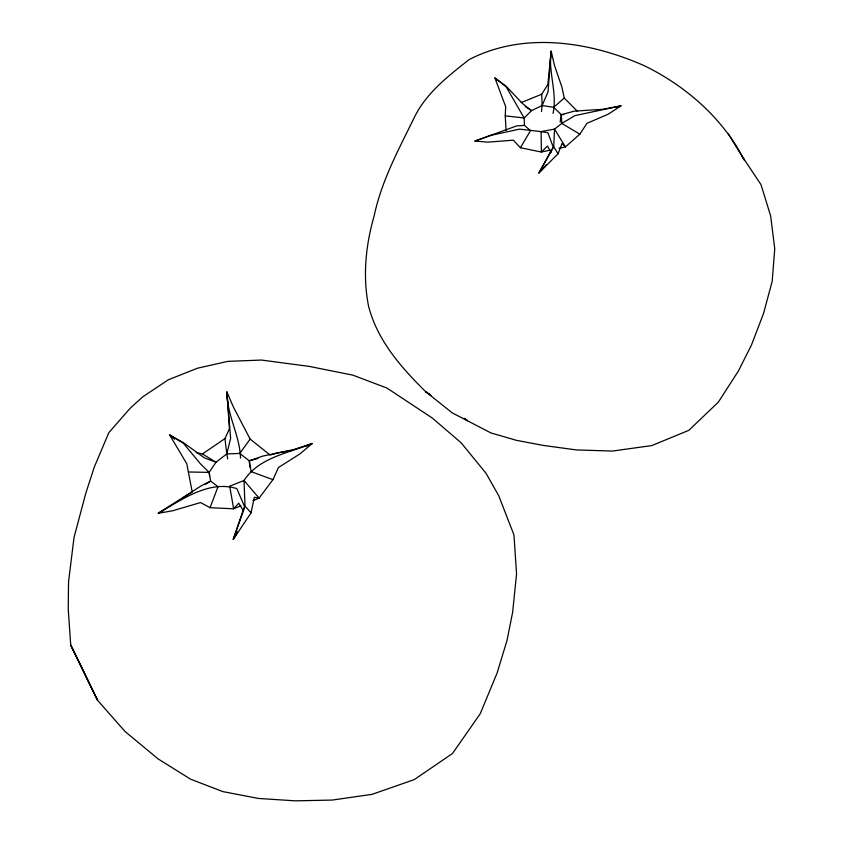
<?xml version="1.0" encoding="UTF-8"?>
<svg xmlns="http://www.w3.org/2000/svg" width="843" height="843" viewBox="0 0 843 843"><rect width="100%" height="100%" fill="white"/><g stroke="black" fill="none" stroke-linecap="round" stroke-linejoin="round"><path stroke-width="1.26" d="M506.063 130.549L505.263 115.849L505.674 106.671L494.925 77.999L506.401 86.523L522.576 103.615L531.522 110.623L542.133 105.512L553.672 107.314L561.301 114.659L561.796 123.415L554.536 129.105L541.111 131.613L519.573 129.127L490.731 135.375L474.957 141.076L487.791 142.151L513.345 140.18L520.416 147.757L541.375 152.025L550.226 150.149M553.061 113.405C557.497 92.456 547.992 72.066 551.174 51.117L554.494 65.501L561.954 87.219L564.241 98.062L577.571 111.424M559.078 148.273L565.4 146.935L562.06 143.447L558.034 153.816L538.856 173.036L553.714 146.756L554.536 129.105L565.4 146.935L579.858 134.174L586.897 123.373L608.309 114.142L620.975 105.849L602.808 109.284L574.357 111.139L561.301 114.659L560.121 122.14M541.48 111.613L542.133 105.512L541.743 94.205L547.824 84.542L551.174 51.117L548.024 91.876L542.133 105.512M240.919 505.747L233.648 508.793L210.044 507.686L200.539 502.554L172.699 510.763L158.231 513.292C181.266 499.952 209.064 479.804 236.841 488.613L244.544 506.527L233.216 539.415L251.066 512.881L254.312 497.265L259.096 498.129L272.953 479.635L278.453 467.517L300.087 453.819L312.173 443.544L293.143 449.719L262.594 456.137L249.307 460.815L239.802 453.45L226.799 453.924L215.977 462.227L209.138 472.375L209.58 475.747M227.715 458.855L226.799 453.924L230.624 438.392L226.904 391.932L233.226 406.663L250.129 439.098L270.224 455.125M305.25 446.569L312.173 443.544C288.285 453.197 259.117 457.349 244.006 480.489L245.018 506.137L233.216 539.415L237.737 531.849M210.044 507.686L218.021 486.696L210.666 481.1L209.138 472.375L200.423 463.829L183.331 443.165L169.685 435.009L186.788 463.776L192.246 492.143L185.808 495.884M196.219 452.617L202.425 453.945L224.933 438.634L229.412 428.792L226.904 391.932C226.809 414.967 239.855 435.136 240.508 458.097M520.416 147.757L530.51 130.644L524.462 125.375L516.622 125.923L474.957 141.076L477.423 140.612M239.802 453.45L250.129 439.098M546.643 164.417L538.856 173.036L553.219 147.051L547.918 132.794L541.111 131.613L541.375 152.025L547.444 146.039L551.122 152.467M553.672 107.314L564.241 98.062M181.603 498.814L183.711 497.349M205.249 484.346L210.666 481.1L201.698 485.526L158.231 513.292L163.616 510.447M253.037 500.668L259.096 498.129L244.006 480.489L229.696 486.19L233.648 508.793L238.769 503.134L243.437 511.048M521.164 102.604L541.743 94.205M616.37 107.461L620.975 105.849L574.947 115.617L561.796 123.415L579.858 134.174M271.341 454.777L276.894 453.028L293.206 450.173M249.739 467.054L249.307 460.815L257.926 458.476M561.301 114.659L563.83 114.585M188.421 471.985L209.138 472.375M505.263 115.849L524.167 117.978L531.522 110.623L525.21 106.524M272.953 479.635L251.161 471.669L249.307 460.815M202.425 453.945L215.977 462.227L204.554 457.97L183.637 442.828L169.685 435.009L174.691 439.15M429.909 394.566L425.599 391.616C401.015 367.337 377.158 340.245 368.507 305.935C362.606 275.861 365.725 245.092 374.176 215.829C381.51 180.95 398.591 149.611 414.092 117.883C426.158 92.993 447.907 76.334 469.077 59.621C524.156 31.096 590.184 41.655 644.758 65.923C686.318 86.365 722.967 118.473 744.274 160.022L728.299 133.658M430.973 395.335L425.599 391.616L452.185 412.859L490.963 432.944L516.496 440.352L543.335 445.42L576.464 449.941L612.576 451.058L651.829 445.568L688.847 430.33L718.289 402.195L738.363 371.078L751.44 345.093L763.495 313.628L772.177 281.393L774.749 248.717L770.618 215.84L761.008 184.649L742.325 156.577M245.018 506.137L251.066 512.881M496.432 79.832L494.925 77.999L506.085 86.745L524.167 117.978L524.462 125.375M553.714 146.756L558.034 153.816M224.933 438.634L226.799 453.924M68.525 581.923L68.251 609.394L70.717 645.032L97.535 700.238L125.038 731.471L158.062 758.879L190.56 779.174L222.91 791.619L258.422 798.447L295.461 800.85L332.384 800.06L372.1 794.338L414.282 779.596L452.48 753.516L480.236 713.715L497.117 672.999L507.033 640.374L512.639 612.239L516.559 573.851L513.967 534.915L498.698 495.663L486 473.239L461.142 442.807L432.322 418.054L386.926 388.054L352.911 375.167L309.318 366.42L261.499 360.056L227.947 361.352L197.557 368.191L168.421 379.729L142.962 396.684L130.465 407.938L108.863 432.585L94.279 467.117L85.712 493.513L74.026 537.465L68.525 581.923M467.486 420.625L464.261 418.391L467.486 420.625M97.535 700.238L70.717 645.032L97.535 700.238"/></g></svg>
